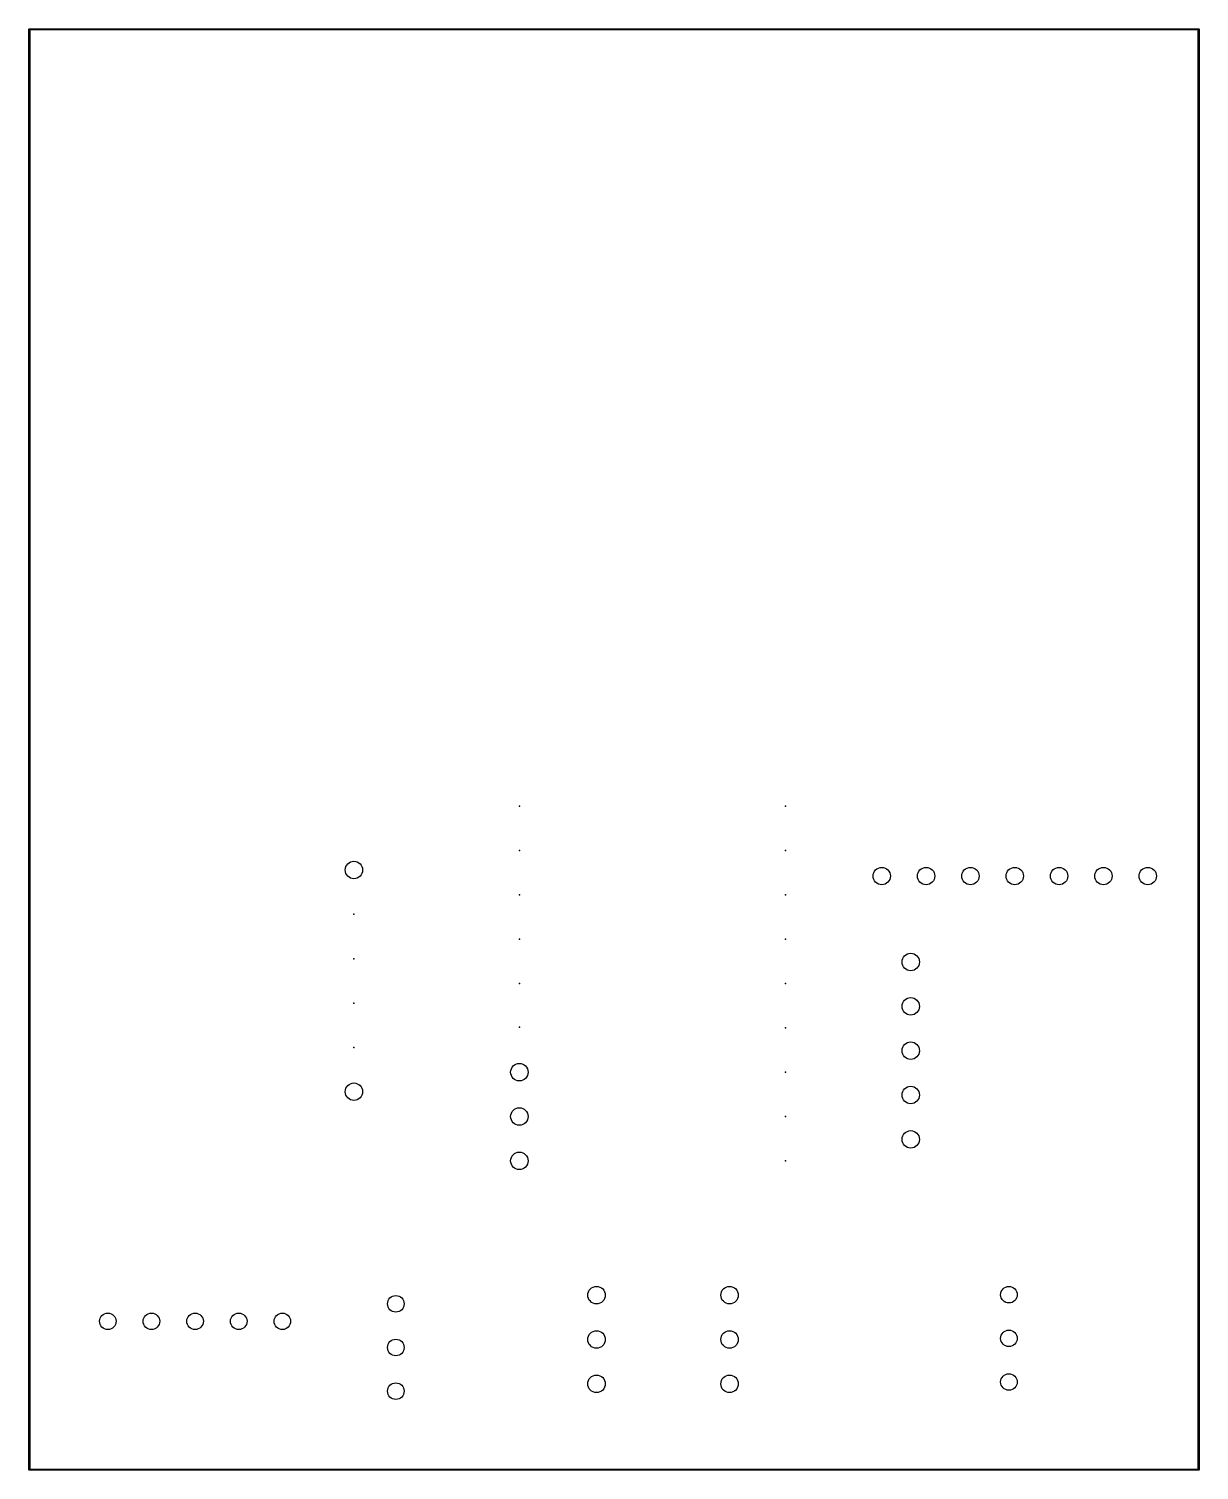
# Model space of a CAD drawing. Header units: millimetres. Extents: x 112 to 179, y -147.5 to -65.
import ezdxf

# ---------------------------------------------------------------- set-up
doc = ezdxf.new("R2010")
doc.units = ezdxf.units.MM
doc.layers.add('Edge.Cuts', color=254, linetype='CONTINUOUS', true_color=0xd0d2cd)

msp = doc.modelspace()

# ---------------------------------------------------------------- linework, layer by layer
at = {"layer": 'Edge.Cuts', "linetype": 'CONTINUOUS'}
for p, q in [((111.975, -65), (111.976903, -64.990433)), ((111.975, -147.5), (111.975, -65)), ((111.976903, -64.990433), (111.990433, -64.976903)), ((111.990433, -64.976903), (112, -64.975)), ((112, -64.975), (179, -64.975)), ((112.025, -65.025), (112.025, -147.475)), ((178.975, -65.025), (112.025, -65.025)), ((178.975, -147.475), (178.975, -65.025)), ((179, -64.975), (179.009567, -64.976903)), ((179.009567, -64.976903), (179.023097, -64.990433)), ((179.023097, -64.990433), (179.025, -65)), ((179.025, -65), (179.025, -147.5)), ((111.976903, -147.509567), (111.975, -147.5)), ((111.990433, -147.523097), (111.976903, -147.509567)), ((112, -147.525), (111.990433, -147.523097)), ((179, -147.525), (112, -147.525)), ((112.025, -147.475), (178.975, -147.475)), ((179.009567, -147.523097), (179, -147.525)), ((179.023097, -147.509567), (179.009567, -147.523097)), ((179.025, -147.5), (179.023097, -147.509567))]:
    msp.add_line(p, q, dxfattribs=at)
at = {"layer": 'Edge.Cuts'}
for centre, radius in [((130.6, -113.15), 0.5), ((130.6, -113.15), 0.5), ((160.84, -113.5), 0.5), ((160.84, -113.5), 0.5), ((163.38, -113.5), 0.5), ((163.38, -113.5), 0.5), ((165.92, -113.5), 0.5), ((165.92, -113.5), 0.5), ((168.46, -113.5), 0.5), ((168.46, -113.5), 0.5), ((171, -113.5), 0.5), ((171, -113.5), 0.5), ((173.54, -113.5), 0.5), ((173.54, -113.5), 0.5), ((176.08, -113.5), 0.5), ((176.08, -113.5), 0.5), ((162.5, -118.42), 0.5), ((162.5, -118.42), 0.5), ((162.5, -120.96), 0.5), ((162.5, -120.96), 0.5), ((162.5, -123.5), 0.5), ((162.5, -123.5), 0.5), ((140.08, -124.73), 0.5), ((140.08, -124.73), 0.5), ((130.6, -125.85), 0.5), ((130.6, -125.85), 0.5), ((162.5, -126.04), 0.5), ((162.5, -126.04), 0.5), ((140.08, -127.27), 0.5), ((140.08, -127.27), 0.5), ((162.5, -128.58), 0.5), ((162.5, -128.58), 0.5), ((140.08, -129.81), 0.5), ((140.08, -129.81), 0.5), ((144.5, -137.5), 0.5), ((144.5, -137.5), 0.5), ((152.12, -137.5), 0.5), ((152.12, -137.5), 0.5), ((168.125, -137.475), 0.475), ((168.125, -137.475), 0.475), ((133, -138), 0.475), ((133, -138), 0.475), ((116.5, -139), 0.475), ((116.5, -139), 0.475), ((119, -139), 0.475), ((119, -139), 0.475), ((121.5, -139), 0.475), ((121.5, -139), 0.475), ((124, -139), 0.475), ((124, -139), 0.475), ((126.5, -139), 0.475), ((126.5, -139), 0.475), ((168.125, -139.975), 0.475), ((168.125, -139.975), 0.475), ((133, -140.5), 0.475), ((133, -140.5), 0.475), ((144.5, -140.04), 0.5), ((144.5, -140.04), 0.5), ((152.12, -140.04), 0.5), ((152.12, -140.04), 0.5), ((133, -143), 0.475), ((133, -143), 0.475), ((144.5, -142.58), 0.5), ((144.5, -142.58), 0.5), ((152.12, -142.58), 0.5), ((152.12, -142.58), 0.5), ((168.125, -142.475), 0.475), ((168.125, -142.475), 0.475)]:
    msp.add_circle(centre, radius, dxfattribs=at)
for p in [(140.08, -109.49), (140.08, -109.49), (155.32, -109.49), (155.32, -109.49), (140.08, -112.03), (140.08, -112.03), (155.32, -112.03), (155.32, -112.03), (140.08, -114.57), (140.08, -114.57), (155.32, -114.57), (155.32, -114.57), (130.6, -115.69), (130.6, -115.69), (140.08, -117.11), (140.08, -117.11), (155.32, -117.11), (155.32, -117.11), (130.6, -118.23), (130.6, -118.23), (140.08, -119.65), (140.08, -119.65), (155.32, -119.65), (155.32, -119.65), (130.6, -120.77), (130.6, -120.77), (140.08, -122.15), (140.08, -122.15), (155.32, -122.19), (155.32, -122.19), (130.6, -123.31), (130.6, -123.31), (155.32, -124.73), (155.32, -124.73), (155.32, -127.27), (155.32, -127.27), (155.32, -129.81), (155.32, -129.81)]:
    msp.add_point(p, dxfattribs=at)

doc.saveas('drawing.dxf')
